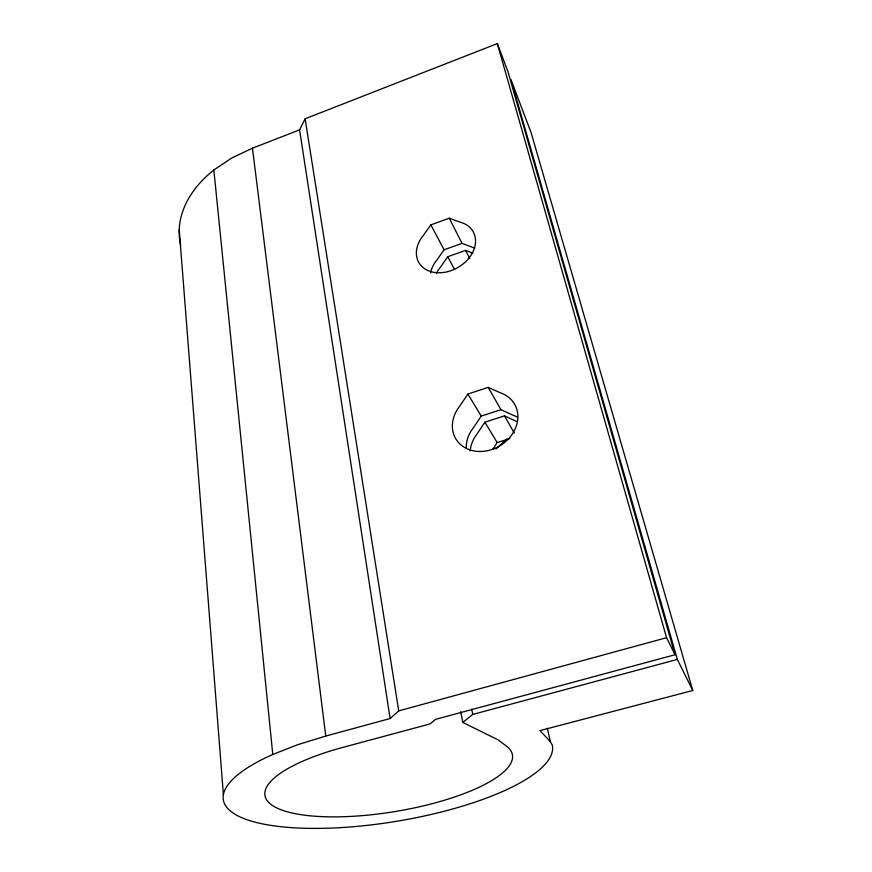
<?xml version="1.0" encoding="UTF-8"?>
<svg xmlns="http://www.w3.org/2000/svg" width="872" height="872" viewBox="0 0 872 872"><rect width="100%" height="100%" fill="white"/><g stroke="black" fill="none" stroke-linecap="round" stroke-linejoin="round"><path stroke-width="1.31" d="M299.587 129.852L252.466 148.196L231.778 157.974L213.847 169.975L272.783 754.454L297.461 744.775L325.747 736.066L390.111 718.539L299.587 129.852L305.124 118.777L497.323 43.6L507.995 71.733L675.037 654.741L435.499 719.367L430.027 723.934L342.914 747.38A125.383 36.875 -9.3 0 0 272.031 805.205A125.383 36.875 -9.3 0 0 426.157 805.205A125.383 36.875 -9.3 0 0 508.049 747.391L498.261 739.936L462.77 722.43L460.787 711.716M492.702 449.396L497.204 442.584L509.891 438.551M516.388 421.35L504.474 415.89L484.887 422.201L477.038 433.962A32.776 27.915 -30.5 0 0 470.193 450.879M517.587 417.296A33.06 28.068 -30.5 0 0 512.943 415.181L500.942 409.698L481.202 416.086L473.278 427.945A33.06 28.068 -30.5 0 0 466.258 447.5M467.893 394.046L459.686 406.21A34.117 28.58 -30.8 0 0 466.139 448.328A34.117 28.58 -30.8 0 0 512.976 433.035A34.117 28.58 -30.8 0 0 500.506 392.88L488.2 387.375L467.893 394.046L481.202 416.086M472.711 253.087L465.583 250.384L447.761 256.706L440.48 267.105A30.106 23.315 -29.3 0 0 436.556 273.209M474.935 248.139A30.357 23.402 -29.3 0 0 472.798 247.441L462.029 243.375L444.077 249.784L436.741 260.248A30.357 23.402 -29.3 0 0 430.539 272.882M430.855 224.867L423.269 235.571A31.239 23.697 -29.6 0 0 428.435 270.767A31.239 23.697 -29.6 0 0 470.858 255.474A31.239 23.697 -29.6 0 0 460.285 222.229L449.276 218.196L430.855 224.867L444.077 249.784M496.015 448.982L506.676 438.954M390.111 718.539L398.722 710.876L666.568 637.694L675.037 654.741M462.77 722.43L472.744 714.441L677.359 659.428L692.771 690.493L539.964 730.616L550.297 741.582L552.238 745.037A166.737 49.17 -9.3 0 1 329.049 828.16A166.737 49.17 -9.3 0 1 272.783 754.454M484.887 422.201L497.204 442.584M488.2 387.375L500.942 409.698M504.474 415.89L514.284 433.09M447.761 256.706L454.53 269.459M449.276 218.196L462.029 243.375M465.583 250.384L469.736 258.581M692.771 690.493L531.07 132.533L510.97 79.57L677.359 659.428M497.323 43.6L666.568 637.694M547.354 728.305L550.297 741.582M471.73 709.089L472.744 714.441M305.124 118.777L398.722 710.876M252.466 148.196L325.747 736.066M179.229 229.794L223.395 794.675M180.635 244.956A127.41 86.284 -7.5 0 1 213.847 169.975"/></g></svg>
